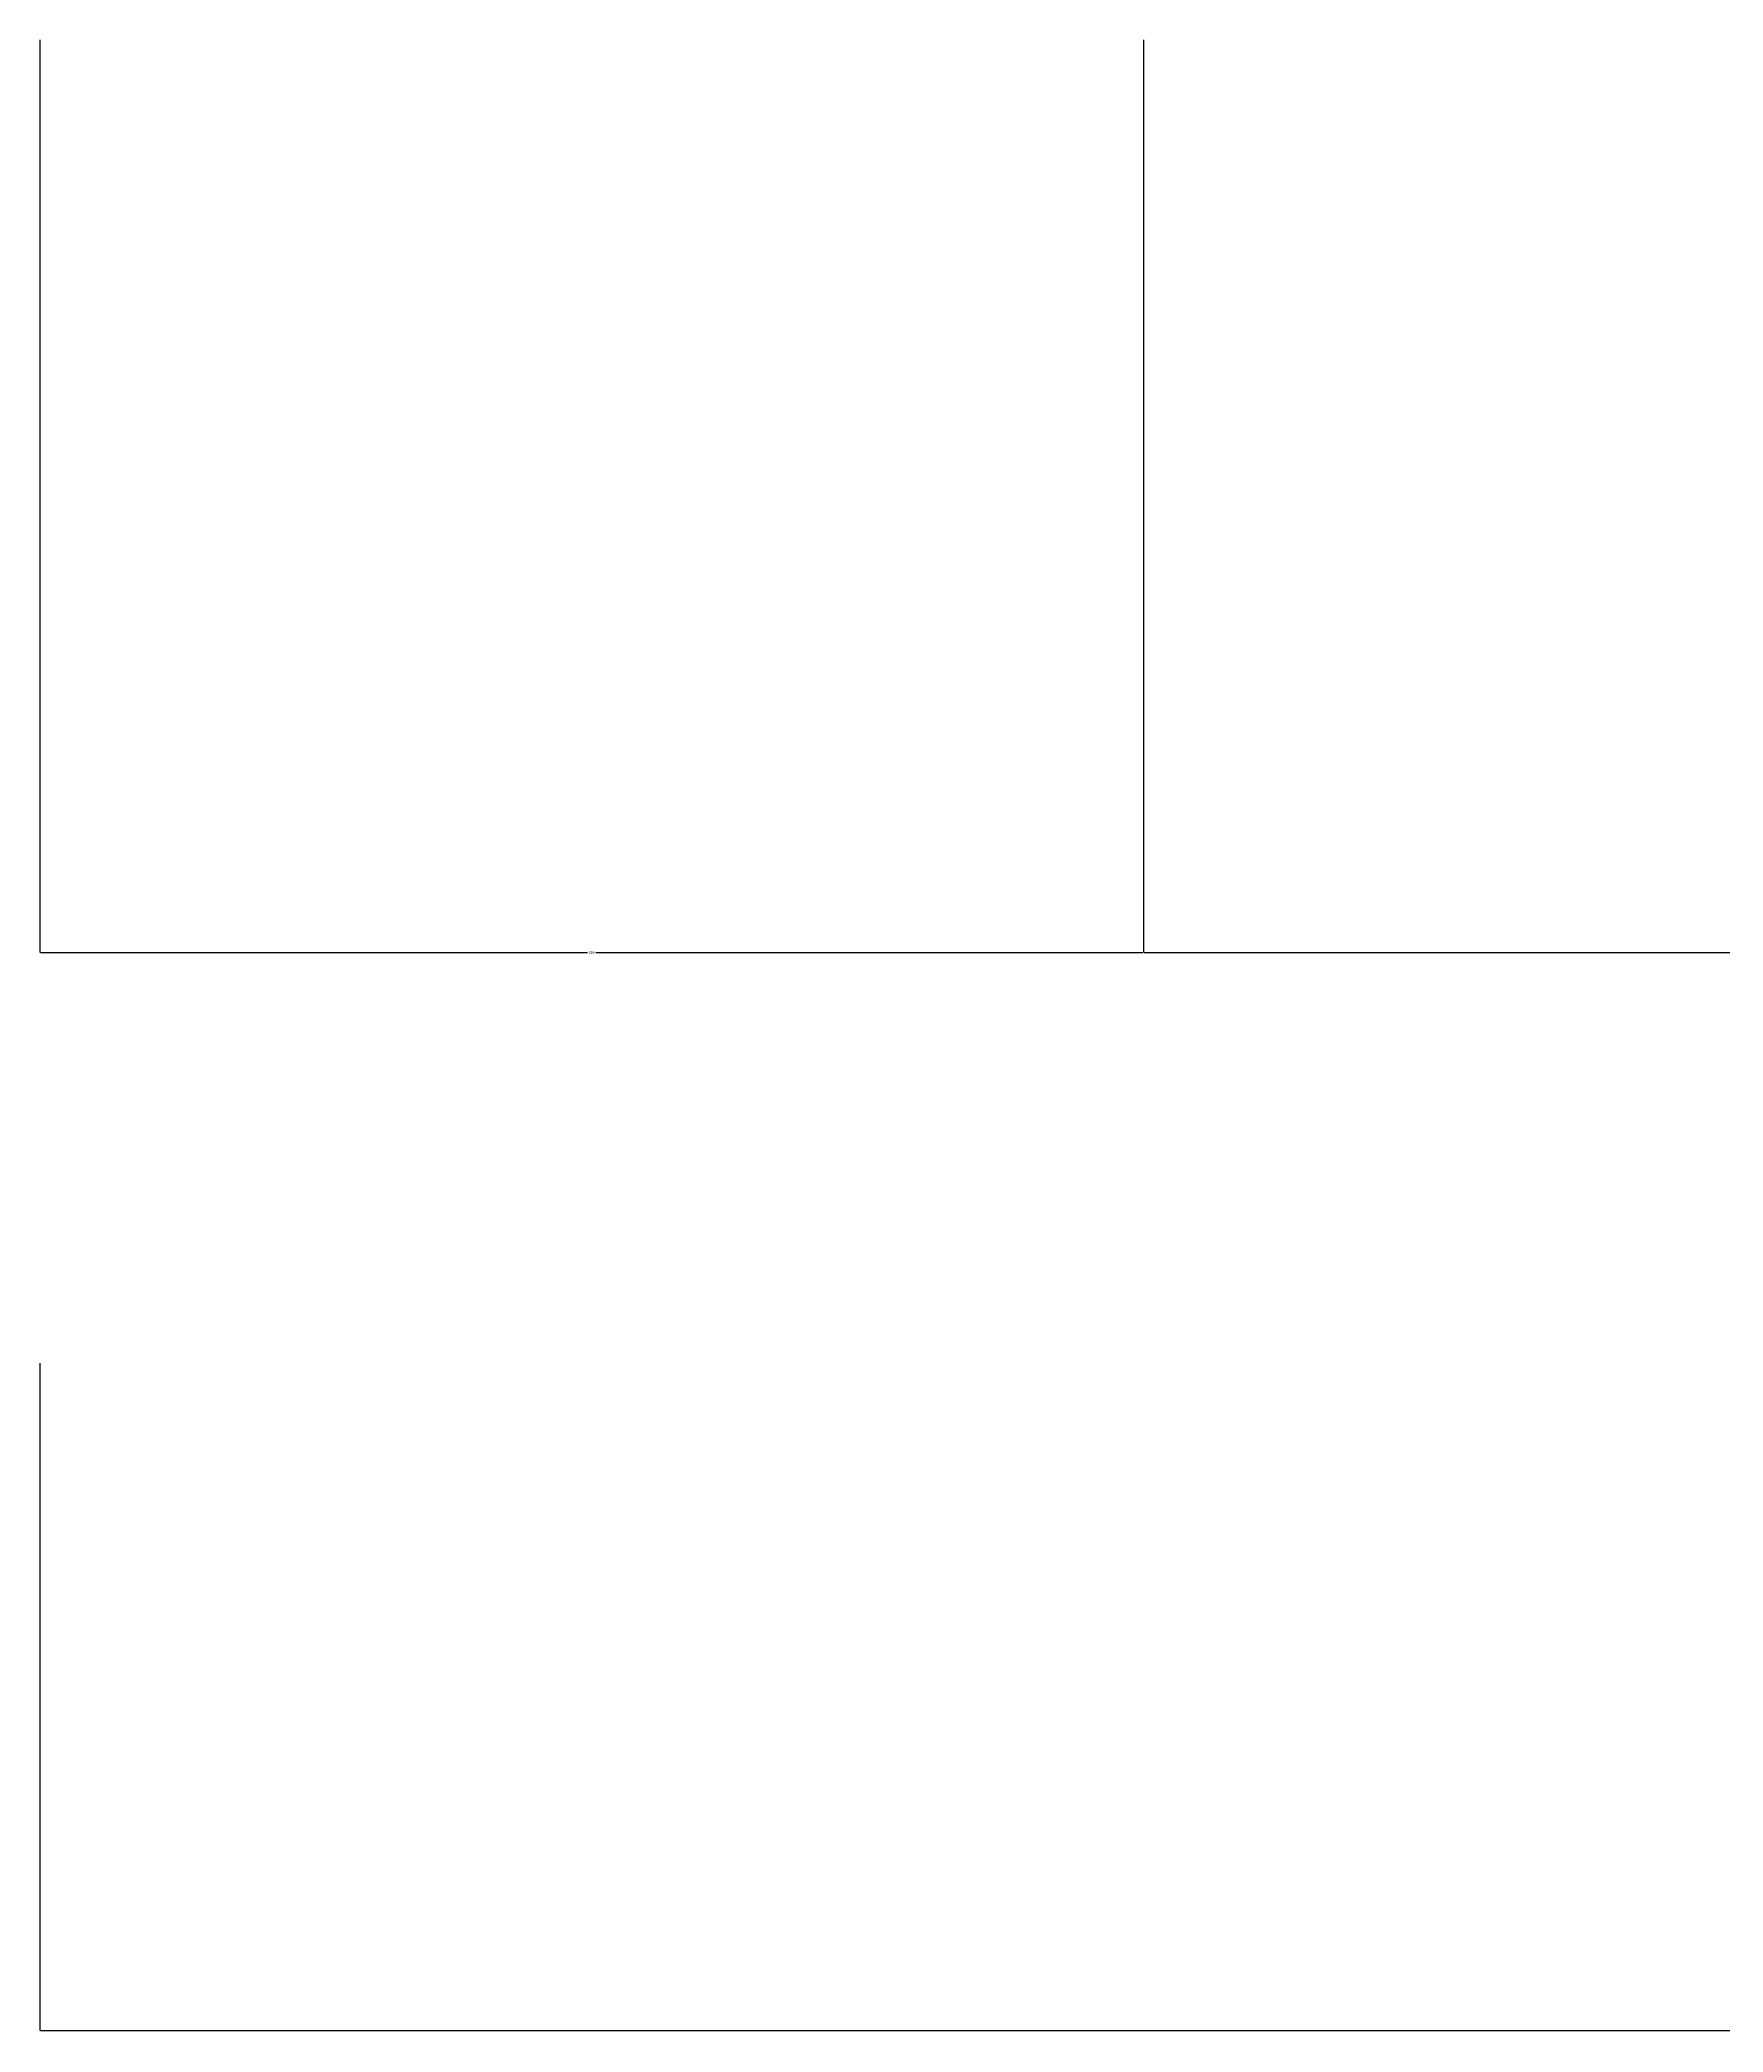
# Model space of a CAD drawing. Header units: metres. Extents: x 4568 to 182545, y -86951 to 35529.
# Drawn here: x 18325 to 18940, y -61643 to -60915 of the extents above; entities that cross this region are included whole.
import ezdxf

# ---------------------------------------------------------------- set-up
doc = ezdxf.new("R2010")
doc.units = ezdxf.units.M
doc.layers.add('CCX', color=7, linetype='Continuous')
doc.dimstyles.get("Standard").update_dxf_attribs({"dimtxt": 2.5, "dimasz": 2.5, "dimexe": 1.25, "dimexo": 0.625, "dimtad": 1, "dimcen": 2.5, "dimazin": 3, "dimtfac": 1, "dimtmove": 0, "dimatfit": 3})

# ---------------------------------------------------------------- blocks, each defined once
blk = doc.blocks.new('_CLOSEDFILLED')
at = {"color": 0, "linetype": 'BYBLOCK'}
blk.add_solid([(-1, 0.2), (0, 0), (-1, -0.2)], dxfattribs=at)
blk = doc.blocks.new('*D481')
for p, q in [((18325.15, -61398.95), (18325.15, -61642.8)), ((20349.47, -61398.95), (20349.47, -61642.8)), ((18325.4, -61642.8), (19335.31, -61642.8)), ((19339.31, -61642.8), (20349.22, -61642.8))]:
    blk.add_line(p, q)
at = {"layer": 'Defpoints'}
for p in [(18325.15, -61398.95), (20349.47, -61398.95), (18325.15, -61642.8)]:
    blk.add_point(p, dxfattribs=at)
at = {"xscale": 0.25, "yscale": 0.25, "rotation": 180}
blk.add_blockref('_CLOSEDFILLED', (18325.15, -61642.8), dxfattribs=at)
at = {"xscale": 0.25, "yscale": 0.25}
blk.add_blockref('_CLOSEDFILLED', (20349.47, -61642.8), dxfattribs=at)
at = {"insert": (19337.31, -61642.8), "char_height": 1, "attachment_point": 5}
blk.add_mtext('2500', dxfattribs=at)
blk = doc.blocks.new('*D483')
for p, q in [((18728.39, -60915.44), (18728.39, -61248.95)), ((19333.25, -60915.44), (19333.25, -61248.95)), ((18728.64, -61248.95), (19029.32, -61248.95)), ((19032.32, -61248.95), (19333, -61248.95))]:
    blk.add_line(p, q)
at = {"layer": 'Defpoints'}
for p in [(18728.39, -60915.44), (19333.25, -60915.44), (18728.39, -61248.95)]:
    blk.add_point(p, dxfattribs=at)
at = {"layer": 'CCX', "xscale": 0.25, "yscale": 0.25, "rotation": 180}
blk.add_blockref('_CLOSEDFILLED', (18728.39, -61248.95), dxfattribs=at)
at = {"layer": 'CCX', "xscale": 0.25, "yscale": 0.25}
blk.add_blockref('_CLOSEDFILLED', (19333.25, -61248.95), dxfattribs=at)
at = {"layer": 'CCX', "insert": (19030.82, -61248.95), "char_height": 1, "attachment_point": 5}
blk.add_mtext('750', dxfattribs=at)
blk = doc.blocks.new('*D484')
for p, q in [((18325.15, -60915.44), (18325.15, -61248.95)), ((18728.39, -60915.44), (18728.39, -61248.95)), ((18325.4, -61248.95), (18525.27, -61248.95)), ((18528.27, -61248.95), (18728.14, -61248.95))]:
    blk.add_line(p, q)
at = {"layer": 'Defpoints'}
for p in [(18325.15, -60915.44), (18728.39, -60915.44), (18325.15, -61248.95)]:
    blk.add_point(p, dxfattribs=at)
at = {"layer": 'CCX', "xscale": 0.25, "yscale": 0.25, "rotation": 180}
blk.add_blockref('_CLOSEDFILLED', (18325.15, -61248.95), dxfattribs=at)
at = {"layer": 'CCX', "xscale": 0.25, "yscale": 0.25}
blk.add_blockref('_CLOSEDFILLED', (18728.39, -61248.95), dxfattribs=at)
at = {"layer": 'CCX', "insert": (18526.77, -61248.95), "char_height": 1, "attachment_point": 5}
blk.add_mtext('500', dxfattribs=at)

msp = doc.modelspace()

# ---------------------------------------------------------------- dimensions: what is measured, and where the dimension line sits
dim = msp.add_linear_dim(base=(18325.15, -61642.8), p1=(18325.15, -61398.95), p2=(20349.47, -61398.95), text='2500', dimstyle='Standard')
dim.commit()
dim.dimension.update_dxf_attribs({"geometry": '*D481', "text_midpoint": (19337.31, -61642.8)})
at = {"layer": 'CCX'}
for base, p1, p2, text, picture, middle in [((18325.15, -61248.95), (18325.15, -60915.44), (18728.39, -60915.44), '500', '*D484', (18526.77, -61248.95)), ((18728.39, -61248.95), (18728.39, -60915.44), (19333.25, -60915.44), '750', '*D483', (19030.82, -61248.95))]:
    dim = msp.add_linear_dim(base=base, p1=p1, p2=p2, text=text, dimstyle='Standard', dxfattribs=at)
    dim.commit()
    dim.dimension.update_dxf_attribs({"geometry": picture, "text_midpoint": middle})

doc.saveas('drawing.dxf')
